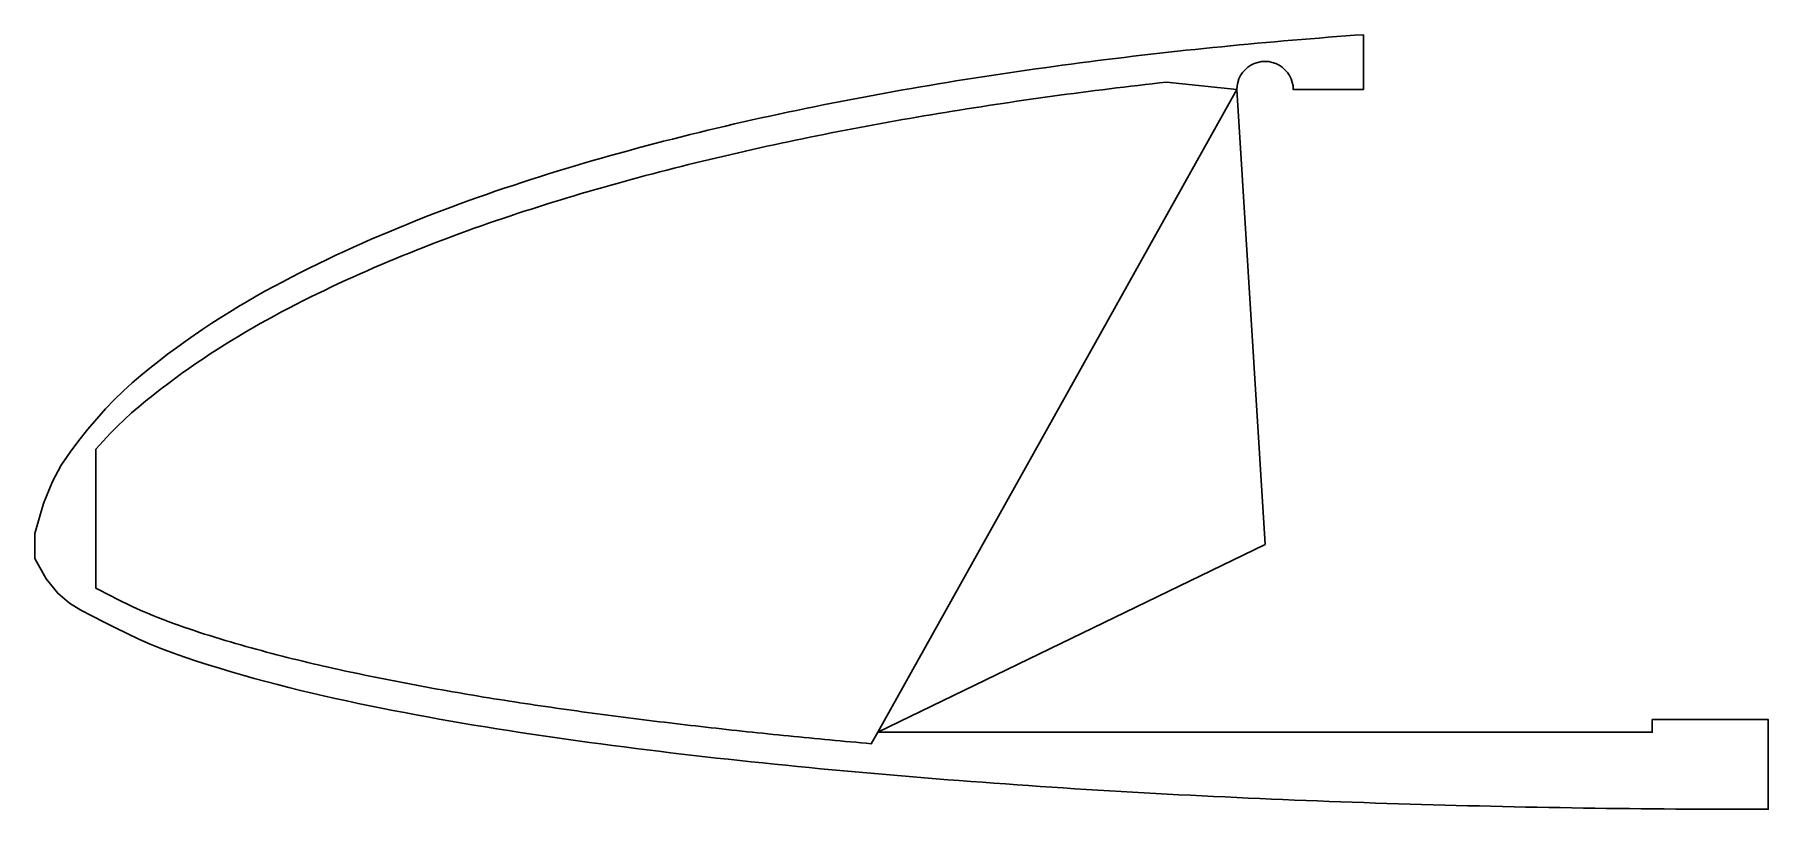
# Model space of a CAD drawing. Extents: x -8.2 to 3.3, y -1.8 to 3.4.
import ezdxf

# ---------------------------------------------------------------- set-up
doc = ezdxf.new("R2010")
doc.units = 0
doc.layers.get('0').update_dxf_attribs({"linetype": 'CONTINUOUS'})

msp = doc.modelspace()

# ---------------------------------------------------------------- linework, layer by layer
msp.add_lwpolyline([(0, 0), (-2.57178, -1.24726), (-2.61478, -1.32282), (-2.64911, -1.31979), (-2.68344, -1.31675), (-2.71777, -1.31367), (-2.7521, -1.31058), (-2.78643, -1.30746), (-2.82076, -1.30432), (-2.85509, -1.30115), (-2.88941, -1.29795), (-2.92374, -1.29474), (-2.95807, -1.29149), (-2.9924, -1.28822), (-3.02673, -1.28493), (-3.06106, -1.28161), (-3.09539, -1.27826), (-3.12972, -1.27488), (-3.16405, -1.27148), (-3.19838, -1.26805), (-3.23271, -1.2646), (-3.26703, -1.26111), (-3.30136, -1.2576), (-3.33569, -1.25406), (-3.37002, -1.25049), (-3.40435, -1.24689), (-3.43868, -1.24326), (-3.47301, -1.23961), (-3.50734, -1.23592), (-3.54167, -1.23221), (-3.576, -1.22846), (-3.61033, -1.22469), (-3.64465, -1.22088), (-3.67898, -1.21704), (-3.71331, -1.21317), (-3.74764, -1.20927), (-3.78197, -1.20534), (-3.8163, -1.20138), (-3.85063, -1.19739), (-3.88496, -1.19336), (-3.91929, -1.1893), (-3.95362, -1.18521), (-3.98795, -1.18108), (-4.02227, -1.17693), (-4.0566, -1.17274), (-4.09093, -1.16851), (-4.12526, -1.16426), (-4.15959, -1.15997), (-4.19392, -1.15564), (-4.22825, -1.15128), (-4.26258, -1.14689), (-4.29691, -1.14247), (-4.33124, -1.13801), (-4.36556, -1.13351), (-4.39989, -1.12898), (-4.43422, -1.12441), (-4.46855, -1.1198), (-4.50288, -1.11516), (-4.53721, -1.11047), (-4.57154, -1.10575), (-4.60587, -1.10099), (-4.6402, -1.09618), (-4.67453, -1.09133), (-4.70886, -1.08645), (-4.74318, -1.08151), (-4.77751, -1.07653), (-4.81184, -1.07151), (-4.84617, -1.06644), (-4.8805, -1.06132), (-4.91483, -1.05615), (-4.94916, -1.05093), (-4.98349, -1.04566), (-5.01782, -1.04034), (-5.05215, -1.03496), (-5.08648, -1.02954), (-5.1208, -1.02405), (-5.15513, -1.01852), (-5.18946, -1.01292), (-5.22379, -1.00727), (-5.25812, -1.00156), (-5.29245, -0.99579), (-5.32678, -0.98997), (-5.36111, -0.98408), (-5.39544, -0.97814), (-5.42977, -0.97213), (-5.4641, -0.96606), (-5.49842, -0.95993), (-5.53275, -0.95374), (-5.56708, -0.94748), (-5.60141, -0.94116), (-5.63574, -0.93478), (-5.67007, -0.92833), (-5.7044, -0.92182), (-5.73873, -0.91524), (-5.77306, -0.90859), (-5.80739, -0.90187), (-5.84172, -0.89509), (-5.87604, -0.88824), (-5.91037, -0.88132), (-5.9447, -0.87432), (-5.97903, -0.86725), (-6.01336, -0.8601), (-6.04769, -0.85287), (-6.08202, -0.84556), (-6.11635, -0.83816), (-6.15068, -0.83067), (-6.18501, -0.82308), (-6.21934, -0.8154), (-6.25366, -0.80762), (-6.28799, -0.79974), (-6.32232, -0.79175), (-6.35665, -0.78365), (-6.39098, -0.77543), (-6.42531, -0.7671), (-6.45964, -0.75864), (-6.49397, -0.75005), (-6.5283, -0.74134), (-6.56263, -0.73248), (-6.59696, -0.7235), (-6.63128, -0.71438), (-6.66561, -0.70512), (-6.69994, -0.69574), (-6.73427, -0.68623), (-6.7686, -0.67659), (-6.80293, -0.66683), (-6.83726, -0.65694), (-6.87159, -0.64693), (-6.90592, -0.63679), (-6.94025, -0.62652), (-6.97458, -0.61608), (-7.0089, -0.60546), (-7.04323, -0.59464), (-7.07756, -0.58362), (-7.11189, -0.57236), (-7.14622, -0.56085), (-7.18055, -0.54907), (-7.21488, -0.53702), (-7.24921, -0.52465), (-7.28354, -0.51195), (-7.31787, -0.49888), (-7.3522, -0.48542), (-7.38652, -0.47154), (-7.42085, -0.4572), (-7.45518, -0.44239), (-7.48951, -0.42705), (-7.52384, -0.41113), (-7.55817, -0.39473), (-7.5925, -0.37798), (-7.62683, -0.36092), (-7.66116, -0.34362), (-7.69549, -0.32615), (-7.72982, -0.30857), (-7.76414, -0.29101), (-7.76414, 0.63291), (-7.71674, 0.68662), (-7.66934, 0.73735), (-7.62194, 0.78507), (-7.57453, 0.83017), (-7.52713, 0.873), (-7.47973, 0.91399), (-7.43232, 0.95363), (-7.38492, 0.99197), (-7.33752, 1.02911), (-7.29011, 1.06517), (-7.24271, 1.10027), (-7.19531, 1.13454), (-7.14791, 1.16808), (-7.1005, 1.20093), (-7.0531, 1.23308), (-7.0057, 1.26455), (-6.95829, 1.29532), (-6.91089, 1.32541), (-6.86349, 1.35482), (-6.81608, 1.38356), (-6.76868, 1.41166), (-6.72128, 1.43915), (-6.67388, 1.46606), (-6.62647, 1.49243), (-6.57907, 1.5183), (-6.53167, 1.54368), (-6.48426, 1.56863), (-6.43686, 1.59314), (-6.38946, 1.61723), (-6.34205, 1.64092), (-6.29465, 1.66422), (-6.24725, 1.68715), (-6.19985, 1.7097), (-6.15244, 1.73191), (-6.10504, 1.75378), (-6.05764, 1.77532), (-6.01023, 1.79655), (-5.96283, 1.81747), (-5.91543, 1.83809), (-5.86802, 1.85843), (-5.82062, 1.8785), (-5.77322, 1.8983), (-5.72582, 1.91783), (-5.67841, 1.93709), (-5.63101, 1.95609), (-5.58361, 1.97483), (-5.5362, 1.9933), (-5.4888, 2.01152), (-5.4414, 2.02949), (-5.39399, 2.04722), (-5.34659, 2.0647), (-5.29919, 2.08194), (-5.25179, 2.09895), (-5.20438, 2.11573), (-5.15698, 2.13228), (-5.10958, 2.14862), (-5.06217, 2.16474), (-5.01477, 2.18066), (-4.96737, 2.19636), (-4.91996, 2.21187), (-4.87256, 2.22719), (-4.82516, 2.24231), (-4.77776, 2.25724), (-4.73035, 2.272), (-4.68295, 2.28657), (-4.63555, 2.30097), (-4.58814, 2.3152), (-4.54074, 2.32926), (-4.49334, 2.34315), (-4.44593, 2.35688), (-4.39853, 2.37045), (-4.35113, 2.38387), (-4.30373, 2.39713), (-4.25632, 2.41023), (-4.20892, 2.42319), (-4.16152, 2.43599), (-4.11411, 2.44865), (-4.06671, 2.46117), (-4.01931, 2.47354), (-3.9719, 2.48578), (-3.9245, 2.49788), (-3.8771, 2.50984), (-3.8297, 2.52168), (-3.78229, 2.53338), (-3.73489, 2.54495), (-3.68749, 2.55639), (-3.64008, 2.5677), (-3.59268, 2.57889), (-3.54528, 2.58995), (-3.49788, 2.60088), (-3.45047, 2.61169), (-3.40307, 2.62238), (-3.35567, 2.63295), (-3.30826, 2.6434), (-3.26086, 2.65372), (-3.21346, 2.66393), (-3.16605, 2.67403), (-3.11865, 2.684), (-3.07125, 2.69387), (-3.02385, 2.70362), (-2.97644, 2.71326), (-2.92904, 2.72278), (-2.88164, 2.7322), (-2.83423, 2.74151), (-2.78683, 2.75071), (-2.73943, 2.75981), (-2.69202, 2.7688), (-2.64462, 2.77769), (-2.59722, 2.78648), (-2.54982, 2.79516), (-2.50241, 2.80374), (-2.45501, 2.81223), (-2.40761, 2.82062), (-2.3602, 2.82891), (-2.3128, 2.83711), (-2.2654, 2.84521), (-2.21799, 2.85322), (-2.17059, 2.86113), (-2.12319, 2.86896), (-2.07579, 2.87669), (-2.02838, 2.88434), (-1.98098, 2.89189), (-1.93358, 2.89936), (-1.88617, 2.90673), (-1.83877, 2.91402), (-1.79137, 2.92123), (-1.74396, 2.92834), (-1.69656, 2.93538), (-1.64916, 2.94232), (-1.60176, 2.94919), (-1.55435, 2.95597), (-1.50695, 2.96267), (-1.45955, 2.96928), (-1.41214, 2.97582), (-1.36474, 2.98227), (-1.31734, 2.98865), (-1.26993, 2.99494), (-1.22253, 3.00116), (-1.17513, 3.0073), (-1.12773, 3.01336), (-1.08032, 3.01934), (-1.03292, 3.02524), (-0.98552, 3.03107), (-0.93811, 3.03682), (-0.89071, 3.04249), (-0.84331, 3.04809), (-0.7959, 3.05361), (-0.7485, 3.05906), (-0.7011, 3.06443), (-0.6537, 3.06973), (-0.18747, 3.01972), (-0.18586, 3.04419), (-0.18108, 3.06824), (-0.1732, 3.09146), (-0.16235, 3.11345), (-0.14873, 3.13384), (-0.13256, 3.15228), (-0.11412, 3.16845), (-0.09373, 3.18207), (-0.07174, 3.19292), (-0.04852, 3.2008), (-0.02447, 3.20558), (0, 3.20719), (0.02447, 3.20558), (0.04852, 3.2008), (0.07174, 3.19292), (0.09373, 3.18207), (0.11412, 3.16845), (0.13256, 3.15228), (0.14873, 3.13384), (0.16235, 3.11345), (0.1732, 3.09146), (0.18108, 3.06824), (0.18586, 3.04419), (0.18747, 3.01972), (0.6537, 3.01972), (0.6537, 3.38472), (0.59486, 3.38049), (0.53603, 3.37617), (0.4772, 3.37175), (0.41837, 3.36724), (0.35953, 3.36262), (0.3007, 3.3579), (0.24187, 3.35308), (0.18303, 3.34816), (0.1242, 3.34314), (0.06537, 3.33801), (0.00654, 3.33277), (-0.0523, 3.32743), (-0.11113, 3.32199), (-0.16996, 3.31643), (-0.22879, 3.31077), (-0.28763, 3.305), (-0.34646, 3.29912), (-0.40529, 3.29312), (-0.46412, 3.28702), (-0.52296, 3.2808), (-0.58179, 3.27447), (-0.64062, 3.26803), (-0.69945, 3.26147), (-0.75829, 3.25479), (-0.81712, 3.248), (-0.87595, 3.2411), (-0.93478, 3.23407), (-0.99362, 3.22693), (-1.05245, 3.21967), (-1.11128, 3.21229), (-1.17011, 3.20479), (-1.22895, 3.19717), (-1.28778, 3.18943), (-1.34661, 3.18157), (-1.40545, 3.17358), (-1.46428, 3.16548), (-1.52311, 3.15724), (-1.58194, 3.14888), (-1.64078, 3.14039), (-1.69961, 3.13178), (-1.75844, 3.12303), (-1.81727, 3.11415), (-1.87611, 3.10514), (-1.93494, 3.09599), (-1.99377, 3.08671), (-2.0526, 3.07729), (-2.11144, 3.06773), (-2.17027, 3.05804), (-2.2291, 3.0482), (-2.28793, 3.03822), (-2.34677, 3.02809), (-2.4056, 3.01782), (-2.46443, 3.0074), (-2.52326, 2.99683), (-2.5821, 2.98611), (-2.64093, 2.97523), (-2.69976, 2.96419), (-2.75859, 2.95299), (-2.81743, 2.94163), (-2.87626, 2.93011), (-2.93509, 2.91842), (-2.99392, 2.90656), (-3.05276, 2.89453), (-3.11159, 2.88233), (-3.17042, 2.86995), (-3.22926, 2.85739), (-3.28809, 2.84465), (-3.34692, 2.83173), (-3.40575, 2.81863), (-3.46459, 2.80533), (-3.52342, 2.79185), (-3.58225, 2.77818), (-3.64108, 2.76431), (-3.69992, 2.75025), (-3.75875, 2.73598), (-3.81758, 2.72152), (-3.87641, 2.70686), (-3.93525, 2.69199), (-3.99408, 2.67691), (-4.05291, 2.66162), (-4.11174, 2.64612), (-4.17058, 2.6304), (-4.22941, 2.61444), (-4.28824, 2.59826), (-4.34707, 2.58185), (-4.40591, 2.56519), (-4.46474, 2.54829), (-4.52357, 2.53114), (-4.5824, 2.51374), (-4.64124, 2.49609), (-4.70007, 2.47816), (-4.7589, 2.45997), (-4.81774, 2.44149), (-4.87657, 2.42273), (-4.9354, 2.40368), (-4.99423, 2.38432), (-5.05307, 2.36465), (-5.1119, 2.34465), (-5.17073, 2.32433), (-5.22956, 2.30367), (-5.2884, 2.28266), (-5.34723, 2.26129), (-5.40606, 2.23955), (-5.46489, 2.21744), (-5.52373, 2.19494), (-5.58256, 2.17205), (-5.64139, 2.14877), (-5.70022, 2.12508), (-5.75906, 2.10098), (-5.81789, 2.07646), (-5.87672, 2.05153), (-5.93555, 2.02618), (-5.99439, 2.00038), (-6.05322, 1.97411), (-6.11205, 1.94737), (-6.17088, 1.92011), (-6.22972, 1.89232), (-6.28855, 1.86398), (-6.34738, 1.83506), (-6.40621, 1.80554), (-6.46505, 1.77539), (-6.52388, 1.74458), (-6.58271, 1.71309), (-6.64155, 1.68085), (-6.70038, 1.64782), (-6.75921, 1.61393), (-6.81804, 1.57911), (-6.87688, 1.5433), (-6.93571, 1.50645), (-6.99454, 1.46856), (-7.05337, 1.4296), (-7.11221, 1.38958), (-7.17104, 1.34848), (-7.22987, 1.30628), (-7.2887, 1.26284), (-7.34754, 1.21793), (-7.40637, 1.17131), (-7.4652, 1.12276), (-7.52403, 1.07205), (-7.58287, 1.01863), (-7.6417, 0.96162), (-7.70053, 0.9004), (-7.75936, 0.8346), (-7.8182, 0.76444), (-7.87703, 0.69028), (-7.93586, 0.61244), (-7.99469, 0.52643), (-8.05353, 0.41805), (-8.11236, 0.27183), (-8.17119, 0.07232), (-8.17119, -0.09423), (-8.09443, -0.22895), (-8.01767, -0.32363), (-7.94092, -0.38913), (-7.86416, -0.4363), (-7.7874, -0.47597), (-7.71064, -0.51524), (-7.63388, -0.55416), (-7.55712, -0.59196), (-7.48036, -0.62784), (-7.4036, -0.66113), (-7.32685, -0.6921), (-7.25009, -0.72106), (-7.17333, -0.74833), (-7.09657, -0.77419), (-7.01981, -0.79884), (-6.94305, -0.82248), (-6.86629, -0.84531), (-6.78953, -0.86748), (-6.71277, -0.88904), (-6.63602, -0.90995), (-6.55926, -0.9302), (-6.4825, -0.94978), (-6.40574, -0.96872), (-6.32898, -0.98705), (-6.25222, -1.00481), (-6.17546, -1.02207), (-6.0987, -1.03884), (-6.02195, -1.05517), (-5.94519, -1.07109), (-5.86843, -1.08664), (-5.79167, -1.10183), (-5.71491, -1.11669), (-5.63815, -1.13121), (-5.56139, -1.14541), (-5.48463, -1.15929), (-5.40788, -1.17285), (-5.33112, -1.18612), (-5.25436, -1.19908), (-5.1776, -1.21175), (-5.10084, -1.22414), (-5.02408, -1.23626), (-4.94732, -1.24811), (-4.87056, -1.2597), (-4.7938, -1.27105), (-4.71705, -1.28217), (-4.64029, -1.29307), (-4.56353, -1.30375), (-4.48677, -1.31424), (-4.41001, -1.32453), (-4.33325, -1.33464), (-4.25649, -1.34457), (-4.17973, -1.35433), (-4.10298, -1.36392), (-4.02622, -1.37335), (-3.94946, -1.38261), (-3.8727, -1.39171), (-3.79594, -1.40064), (-3.71918, -1.40942), (-3.64242, -1.41804), (-3.56566, -1.4265), (-3.4889, -1.43482), (-3.41215, -1.44298), (-3.33539, -1.45101), (-3.25863, -1.45888), (-3.18187, -1.46662), (-3.10511, -1.47422), (-3.02835, -1.48169), (-2.95159, -1.48902), (-2.87483, -1.49623), (-2.79808, -1.50331), (-2.72132, -1.51027), (-2.64456, -1.51712), (-2.5678, -1.52384), (-2.49104, -1.53045), (-2.41428, -1.53695), (-2.33752, -1.54334), (-2.26076, -1.54962), (-2.184, -1.55578), (-2.10725, -1.56184), (-2.03049, -1.56779), (-1.95373, -1.57363), (-1.87697, -1.57937), (-1.80021, -1.585), (-1.72345, -1.59053), (-1.64669, -1.59596), (-1.56993, -1.60128), (-1.49318, -1.6065), (-1.41642, -1.61163), (-1.33966, -1.61665), (-1.2629, -1.62157), (-1.18614, -1.62639), (-1.10938, -1.63112), (-1.03262, -1.63575), (-0.95586, -1.64028), (-0.8791, -1.64471), (-0.80235, -1.64905), (-0.72559, -1.65329), (-0.64883, -1.65744), (-0.57207, -1.66149), (-0.49531, -1.66545), (-0.41855, -1.66932), (-0.34179, -1.67309), (-0.26503, -1.67678), (-0.18828, -1.68037), (-0.11152, -1.68387), (-0.03476, -1.68729), (0.042, -1.69062), (0.11876, -1.69386), (0.19552, -1.69702), (0.27228, -1.70009), (0.34904, -1.70309), (0.42579, -1.70599), (0.50255, -1.70882), (0.57931, -1.71157), (0.65607, -1.71424), (0.73283, -1.71683), (0.80959, -1.71934), (0.88635, -1.72177), (0.96311, -1.72413), (1.03987, -1.72641), (1.11662, -1.7286), (1.19338, -1.73073), (1.27014, -1.73277), (1.3469, -1.73473), (1.42366, -1.73662), (1.50042, -1.73843), (1.57718, -1.74016), (1.65394, -1.74181), (1.73069, -1.74339), (1.80745, -1.74489), (1.88421, -1.74631), (1.96097, -1.74765), (2.03773, -1.74892), (2.11449, -1.75011), (2.19125, -1.75122), (2.26801, -1.75226), (2.34477, -1.75322), (2.42152, -1.7541), (2.49828, -1.7549), (2.57504, -1.75563), (2.6518, -1.75628), (2.72856, -1.75685), (2.80532, -1.75734), (2.88208, -1.75776), (2.95884, -1.75809), (3.03559, -1.75835), (3.11235, -1.75854), (3.18911, -1.75865), (3.26587, -1.75868), (3.34263, -1.75864), (3.34263, -1.16285), (2.57178, -1.16285), (2.57178, -1.24726), (-2.57178, -1.24726), (-0.18747, 3.01972), (0, 0), (0, 0)], close=True)

doc.saveas('drawing.dxf')
